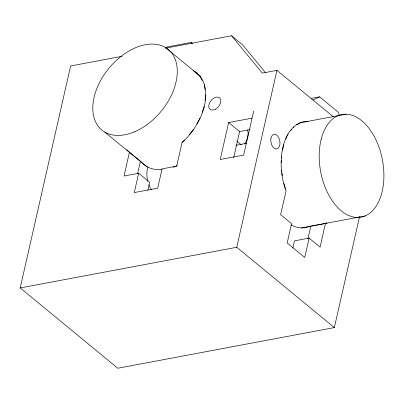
<?xml version="1.0" encoding="UTF-8"?>
<svg xmlns="http://www.w3.org/2000/svg" width="404" height="404" viewBox="0 0 404 404"><rect width="100%" height="100%" fill="white"/><g stroke="black" fill="none" stroke-linecap="round" stroke-linejoin="round"><path stroke-width="0.61" d="M204.283 106.207L202.263 112.155M205.07 100.465L205.697 94.783M281.568 156.863L281.391 162.6M282.593 150.046L283.744 144.738M359.59 216.453L334.34 327.594L117.796 368.241L20.2 287.931L70.629 65.968L122.008 56.323M127.316 150.455L129.447 152.182L124.028 176.018L138.663 173.271L149.657 182.32L147.874 190.163M137.663 173.452L140.441 161.231L129.447 152.182M138.663 173.271L134.274 192.572L157.686 188.178L162.07 168.877L176.7 166.13L182.118 142.294L185.254 139.577A52.207 33.83 -50.5 0 0 194.516 71.276M252.076 118.14L228.634 122.538L220.241 159.494L243.678 155.096L253.662 111.145M233.684 157.616L239.602 131.563L228.634 122.538M334.34 327.594L236.739 247.278L276.937 70.357L262.307 73.104L231.573 35.759L165.625 48.137M292.839 248.091L294.481 240.855L309.111 238.108L320.079 247.132L325.447 223.493L326.533 222.942M308.065 238.36L310.817 226.24L325.447 223.493M309.111 238.108L304.727 257.409L287.183 242.971L291.567 223.67L280.603 214.645L286.062 191.077L283.037 180.977A52.207 31.436 79.4 0 1 281.714 173.013M200.061 118.079L196.788 123.887M285.855 139.057L287.067 135.805L287.971 134.537M193.38 129.644L189.072 134.916M290.966 130.356L292.794 127.79L293.961 126.982M184.663 140.092L182.123 142.425M165.362 47.889L166.064 47.167L191.233 42.44L192.663 43.617M313.014 100.046L319.625 96.854L338.486 112.373L339.532 115.958M301.303 122.599L299.935 122.856L297.566 124.493L296.344 124.725M305.227 121.862L308 121.341M325.745 223.341L327.119 223.084M311.09 98.455L319.625 96.854M239.602 131.563L250.086 129.593M299.672 122.907L346.036 114.201M235.951 145.309L246.455 143.334M301.495 227.896L365.16 215.943M20.2 287.931L236.739 247.278M193.269 70.65L200.036 76.179M276.937 70.357L333.638 117.019M231.573 35.759L242.536 44.778L265.686 72.912M165.292 47.389L200.177 76.098M236.8 141.142L241.188 144.753M104.787 132.083L146.46 166.372M199.98 76.361L202.172 80.406M126.705 149.662L127.093 150.005M191.233 42.44L191.865 43.208M204.242 84.608L205.05 89.632M285.446 189.016L283.785 183.477M282.361 175.886L281.588 170.079M281.578 171.776A52.207 31.436 79.4 0 1 281.179 160.529M281.305 158.035A52.207 31.436 79.4 0 1 291.516 129.149M293.238 127.341A52.207 31.436 79.4 0 1 299.212 123.18M300.313 122.705A52.207 31.436 79.4 0 1 305.434 121.447M306.621 121.362A52.207 31.436 79.4 0 1 307.813 121.352M247.657 129.972A18.645 12.085 -50.5 0 1 244.809 143.976M177.25 165.62A52.207 33.83 -50.5 0 1 173.094 167.276M162.161 169.624A52.207 33.83 -50.5 0 1 140.658 161.489M151.354 189.688A18.645 11.226 79.4 0 1 148.849 184.749M147.768 181.305A18.645 11.226 79.4 0 1 147.935 166.716M309.56 226.376A52.207 31.436 79.4 0 1 290.961 224.866M215.357 109.272A7.459 4.833 -50.5 0 0 219.66 97.965A7.459 4.833 -50.5 0 0 209.262 103.52A7.459 4.833 -50.5 0 0 215.357 109.272M270.988 138.006A7.459 4.489 79.4 0 0 276.301 148.99A7.459 4.489 79.4 0 0 278.836 137.85A7.459 4.489 79.4 0 0 270.988 138.006M134.482 131.805A52.207 33.83 -50.5 0 0 171.882 53.267A52.207 33.83 -50.5 0 0 98.753 84.133A52.207 33.83 -50.5 0 0 134.482 131.805M321.185 139.208A52.207 31.436 79.4 0 0 357.096 217.463A52.207 31.436 79.4 0 0 376.417 140.819A52.207 31.436 79.4 0 0 321.185 139.208"/></g></svg>
